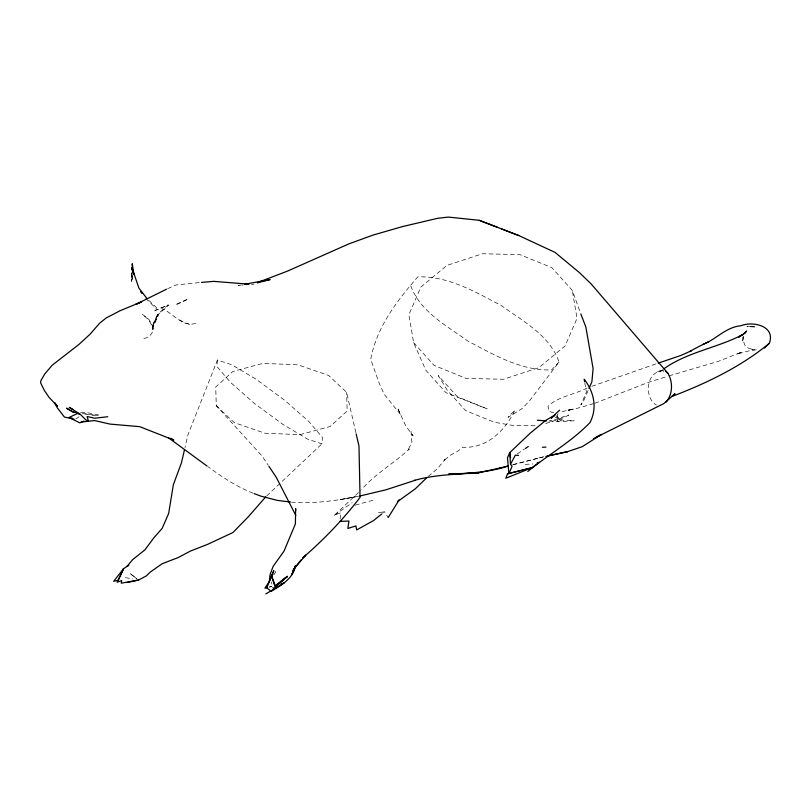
<?xml version="1.0" encoding="UTF-8"?>
<svg xmlns="http://www.w3.org/2000/svg" width="811" height="811" viewBox="0 0 811 811"><rect width="100%" height="100%" fill="white"/><g stroke="black" fill="none" stroke-linecap="round" stroke-linejoin="round"><path stroke-width="0.61" stroke-dasharray="4.05 3.04" d="M131.757 272.658L131.352 281.518L132.254 272.699M217.409 360.023L216.882 366.44L230.496 382.376L254.603 403.554L282.755 424.295L307.399 439.055L321.926 443.86L322.454 437.443L308.839 421.507L284.732 400.33L256.59 379.578L231.946 364.828L217.409 360.023L188.061 434.554L184.999 447.611M743.606 336.453L742.714 340.853L743.14 336.849M742.714 340.853L743.119 337.102M340.113 518.908L340.914 512.643L334.375 515.309L360.783 490.361M153.086 329.428L152.965 327.056L158.277 314.181L152.924 326.103C154.597 332.753 148.565 338.663 142.107 338.684M558.029 413.701L557.025 416.033L558.029 421.913L556.792 415.861L561.344 420.929L554.815 416.884M588.066 390.628L583.281 401.709L580.869 404.953L586.394 392.179L584.802 382.772M273.895 574.746L275.801 571.674L273.763 574.776M428.289 476.452L437.524 468.636L445.016 459.35L443.353 461.104L450.348 455.194L456.319 452.143L462.899 447.226C486.935 448.676 505.486 430.388 515.005 410.001L508.061 417.33L522.223 408.491L529.603 400.715L559.043 362.051C549.939 335.338 523.024 321.298 501.502 305.686C475.449 291.97 448.27 275.943 417.847 276.855C396.964 300.759 376.557 327.299 370.739 359.334L379.193 383.279L384.444 394.521L400.837 414.948L397.481 407.751L405.713 425.816L413.032 435.791L411.015 431.462L411.887 442.117L407.751 450.673L409.332 449.01C394.034 463.304 375.544 473.502 361.665 489.509M593.601 403.614L578.425 408.004L560.421 411.947M568.602 409.788L572.789 409.231L568.105 410.336L573.377 409.089M559.043 362.051L551.561 369.938C521.138 370.84 493.96 354.812 467.917 341.096C446.395 325.495 419.469 311.444 410.376 284.732M266.657 495.987L321.926 443.86M382.589 513.251L384.1 511.356L388.205 517.53M662.759 369.654L659.799 371.914L663.773 371.154M334.375 515.309L352.177 502.678M517.296 453.886L524.281 449.213M75.697 418.993L79.63 416.408M663.51 370.292L659.424 371.529C645.85 374.236 644.664 398.911 656.403 405.013M187.088 299.34L176.149 304.297M176.605 304.541L186.601 299.938M195.644 323.315C182.657 327.664 172.956 313.046 161.906 308.535M167.644 288.665L176.017 284.975L200.297 282.512M154.729 310.826L168.059 304.946L158.378 313.654L152.377 325.931L152.529 329.398L152.377 325.931L157.8 313.887L152.397 326.934L148.95 320.041L142.31 314.161L149.265 319.899L152.965 327.056L158.895 313.948L168.931 304.946L155.094 310.339M587.194 387.932C574.776 394.612 558.282 396.336 548.054 406.25L548.834 411.076L551.723 412.272L554.177 412.221M594.767 403.28L647.888 382.539L667.798 376.223M251.582 284.874L253.924 284.053M591.807 386.31L657.032 363.5M545.732 423.555L564.314 417.442L568.724 415.029L552.362 420.412L549.888 420.362M669.014 375.868L718.424 361.351L742.156 351.893L736.591 354.225L748.715 350.93L757.028 349.713L751.797 349.46L753.612 349.642L748.441 348.152L744.66 344.898L742.886 339.17M657.528 371.539L661.137 370.505M355.269 505.121L372.796 500.286M269.191 587.144L271.614 586.485M269.627 586.951L271.989 586.333M513.262 464.683L539.873 457.718M512.633 464.713L543.867 456.755M538.98 457.921L544.688 456.664M241.303 284.955L238.201 285.614L242.996 284.985M358.685 496.22C336.646 500.539 314.141 504.036 291.636 502.161M378.565 512.643L384.404 511.792M525.143 464.399L532.726 463.943M82.327 413.194L98.05 415.556M548.956 421.122L563.087 421.426L574.188 420.757L563.767 420.524L555.94 417.341M535.078 425.765L511.7 425.258L494.183 422.217L465.524 410.548L447.277 390.243L438.285 375.544L457.303 396.711L487.168 408.876L445.969 392.666L425.775 370.181L413.62 342.617L408.886 314.688L420.808 287.124L447.013 265.379L482.322 253.762L519.739 254.573L551.845 267.65L572.292 290.409L580.392 312.732M80.694 412.434L86.625 412.576L100.777 415.344M84.881 414.137L98.506 416.215M125.381 577.635L132.629 578.932M189.764 324.43L184.33 322.606L178.978 319.585M253.133 493.2C236.903 486.843 222.133 477.04 208.103 466.801M355.897 432.689L346.621 392.342L328.627 375.422L297.992 364.828L262.916 363.389L232.818 371.499L215.736 386.989L216.263 405.693L262.115 456.056L268.188 465.19M216.263 405.693L234.257 422.612L264.893 433.216L299.969 434.655L330.077 426.535L347.149 411.055L346.621 392.342M148.889 300.425L156.837 308.028M145.696 298.336L156.249 308.656M413.62 342.617L434.067 365.366L466.183 378.443L503.601 379.254L538.909 367.636L565.115 345.891L577.027 318.328L572.292 290.409M271.34 582.024L271.969 584.194M132.213 275.588L132.406 280.555L132.396 275.993M131.544 273.104L131.848 280.565L131.828 275.983M354.995 496.829L340.549 499.576L354.995 496.829M750.368 326.661L746.87 326.651L756.197 326.945L750.368 326.661M133.541 576.053L129.425 573.022L136.897 579.013L133.541 576.053"/><path stroke-width="1.22" d="M132.183 266.008L132.264 263.697L133.774 273.895L131.828 267.346L138.894 288.098L147.126 298.732M593.348 438.71L663.743 403.625L675.016 393.72L671.711 396.559C706.269 383.39 740.869 366.876 769.365 343.246C775.721 326.184 753.297 320.781 740.96 325.748C728.602 326.792 719.387 335.602 709.088 341.543C702.61 344.614 696.152 347.737 689.999 351.437L691.063 350.93L680.713 355.522L658.208 363.135M184.442 449.983L181.38 463.04L173.331 484.796L168.668 513.444L162.18 528.346L153.654 538.088L144.956 549.817L132.629 559.671L126.84 566.544L128.848 565.135L123.485 568.795L113.682 581.294L118.264 580.25L123.485 568.795L117.189 582.257L121.65 580.585L121.305 583.18L138.661 580.007L146.396 575.871L150.278 572.069L162.22 563.675L178.035 557.644L190.473 551.044L207.352 544.475L232.879 532.563L248.328 516.749L265.734 496.859M507.544 473.796L531.874 467.754L507.544 473.796L505.8 478.226L531.874 467.754L539.427 462.28L537.186 462.828M589.029 388.408L591.898 381.768L593.105 368.569L585.846 326.995L580.818 313.908M551.308 418.131L554.947 415.11L545.915 420.23L530.1 433.277L509.724 452.65L507.483 457.82L508.882 473.746L512.106 466.274L510.494 464.267L515.299 455.224L518.503 455.376M388.205 517.53L399.134 499.971L397.562 501.634L415.384 488.729L426.444 478.024M269.688 580.97L264.923 588.208L267.275 587.58M292.842 570.356L301.408 559.57M744.701 333.453L746.657 331.03L743.768 333.939L738.699 337.052L743.586 334.152C717.907 347.899 687.596 351.792 663.743 368.904M666.024 402.205C672.785 394.46 673.171 381.9 667.858 373.273L591.067 283.84L579.368 272.577L555.099 252.414L518.756 235.535L479.179 220.298L448.351 217.084L437.717 218.291L402.885 226.482L372.979 235.099L348.923 243.868L287.469 271.117L257.401 282.623M769.365 343.246L764.469 348.02M551.318 417.929L559.539 410.214M295.691 510.818L295.63 508.507L295.397 523.926L284.002 551.156L273.185 566.26L270.093 574.543L269.293 581.345L273.844 570.609L266.758 587.803L271.188 591.331C281.204 585.329 293.359 578.466 295.407 565.784L291.707 574.887L294.697 568.014L305.727 555.14L302.898 557.694C323.934 539.599 343.225 519.445 360.043 497.386L358.989 446.131L356.171 433.905M381.687 513.981L373.536 520.571L356.658 529.918L355.897 525.903L347.848 528.468L348.933 521.047L339.789 521.412M280.626 581.649L287.398 576.418L273.854 588.522L272.881 587.62M527.819 471.475C548.246 454.677 571.502 441.762 589.962 422.612C597.514 408.197 594.037 391.764 584.204 379.244L584.599 381.596M525.285 448.544L528.285 446.537M265.866 593.916L283.759 583.2L281.407 583.829M596.318 437.099L601.529 434.372L582.247 446.679L567.396 451.707M166.508 289.223L135.843 304.338L141.661 301.834L120.231 310.654L106.19 317.953L99.56 323.275L90.163 334.112L79.032 344.351L52.178 365.244L44.798 373.942L40.905 380.592L40.55 382.66L44.331 390.385L49.035 397.36L57.439 406.139L54.601 402.743L57.216 407.69L64.414 417.057L73.923 419.115M84.07 421.021L79.782 422.845L69.067 417.493L77.917 413.235M702.813 344.553L709.088 341.543M257.422 282.826L270.124 279.552L244.587 284.296M415.12 480.315L385.894 489.824L359.891 495.997M414.796 480.315L414.472 480.406C445.351 471.505 477.932 476.331 508.426 465.94M281.326 583.859L283.759 583.2M499.718 468.109L508.051 465.95M500.448 467.866L477.061 473.168L448.696 474.121M127.094 582.562L138.661 580.007M545.894 456.4L567.588 451.656L547.425 455.985M81.1 422.085L94.512 420.554L110.083 424.102L139.705 426.657L173.848 440.089L170.766 438.295M107.772 416.742L94.603 418.212L87.152 416.519L88.338 420.808L85.976 419.997L80.127 414.157L69.31 407.406L73.01 409.484M201.523 282.4L213.8 281.356L248.977 284.185M449.101 474.009L478.754 472.904L477.912 472.914M542.417 447.246L545.985 447.104M537.348 420.22L546.634 420.939M290.46 502.019L277.423 500.407L260.899 496.15L254.238 493.625M69.067 417.493L72.382 418.243M76.71 412.86L71.875 411.38L66.573 408.186L73.801 412.566M78.201 413.894L79.944 414.431M479.179 220.298L497.305 227.252M501.634 228.966L518.756 235.535M207.099 466.092L168.475 437.768M665.801 371.245L667.858 373.273M140.546 291.514L141.966 293.501M268.867 466.203L276.287 477.355L295.822 515.431M131.727 268.836L133.643 274.473M510.585 457.607L509.724 452.65L510.494 464.267M132.538 269.434L132.872 271.715M287.398 576.418L274.98 586.525L271.391 575.394L275.233 585.704L287.398 576.418"/></g></svg>
